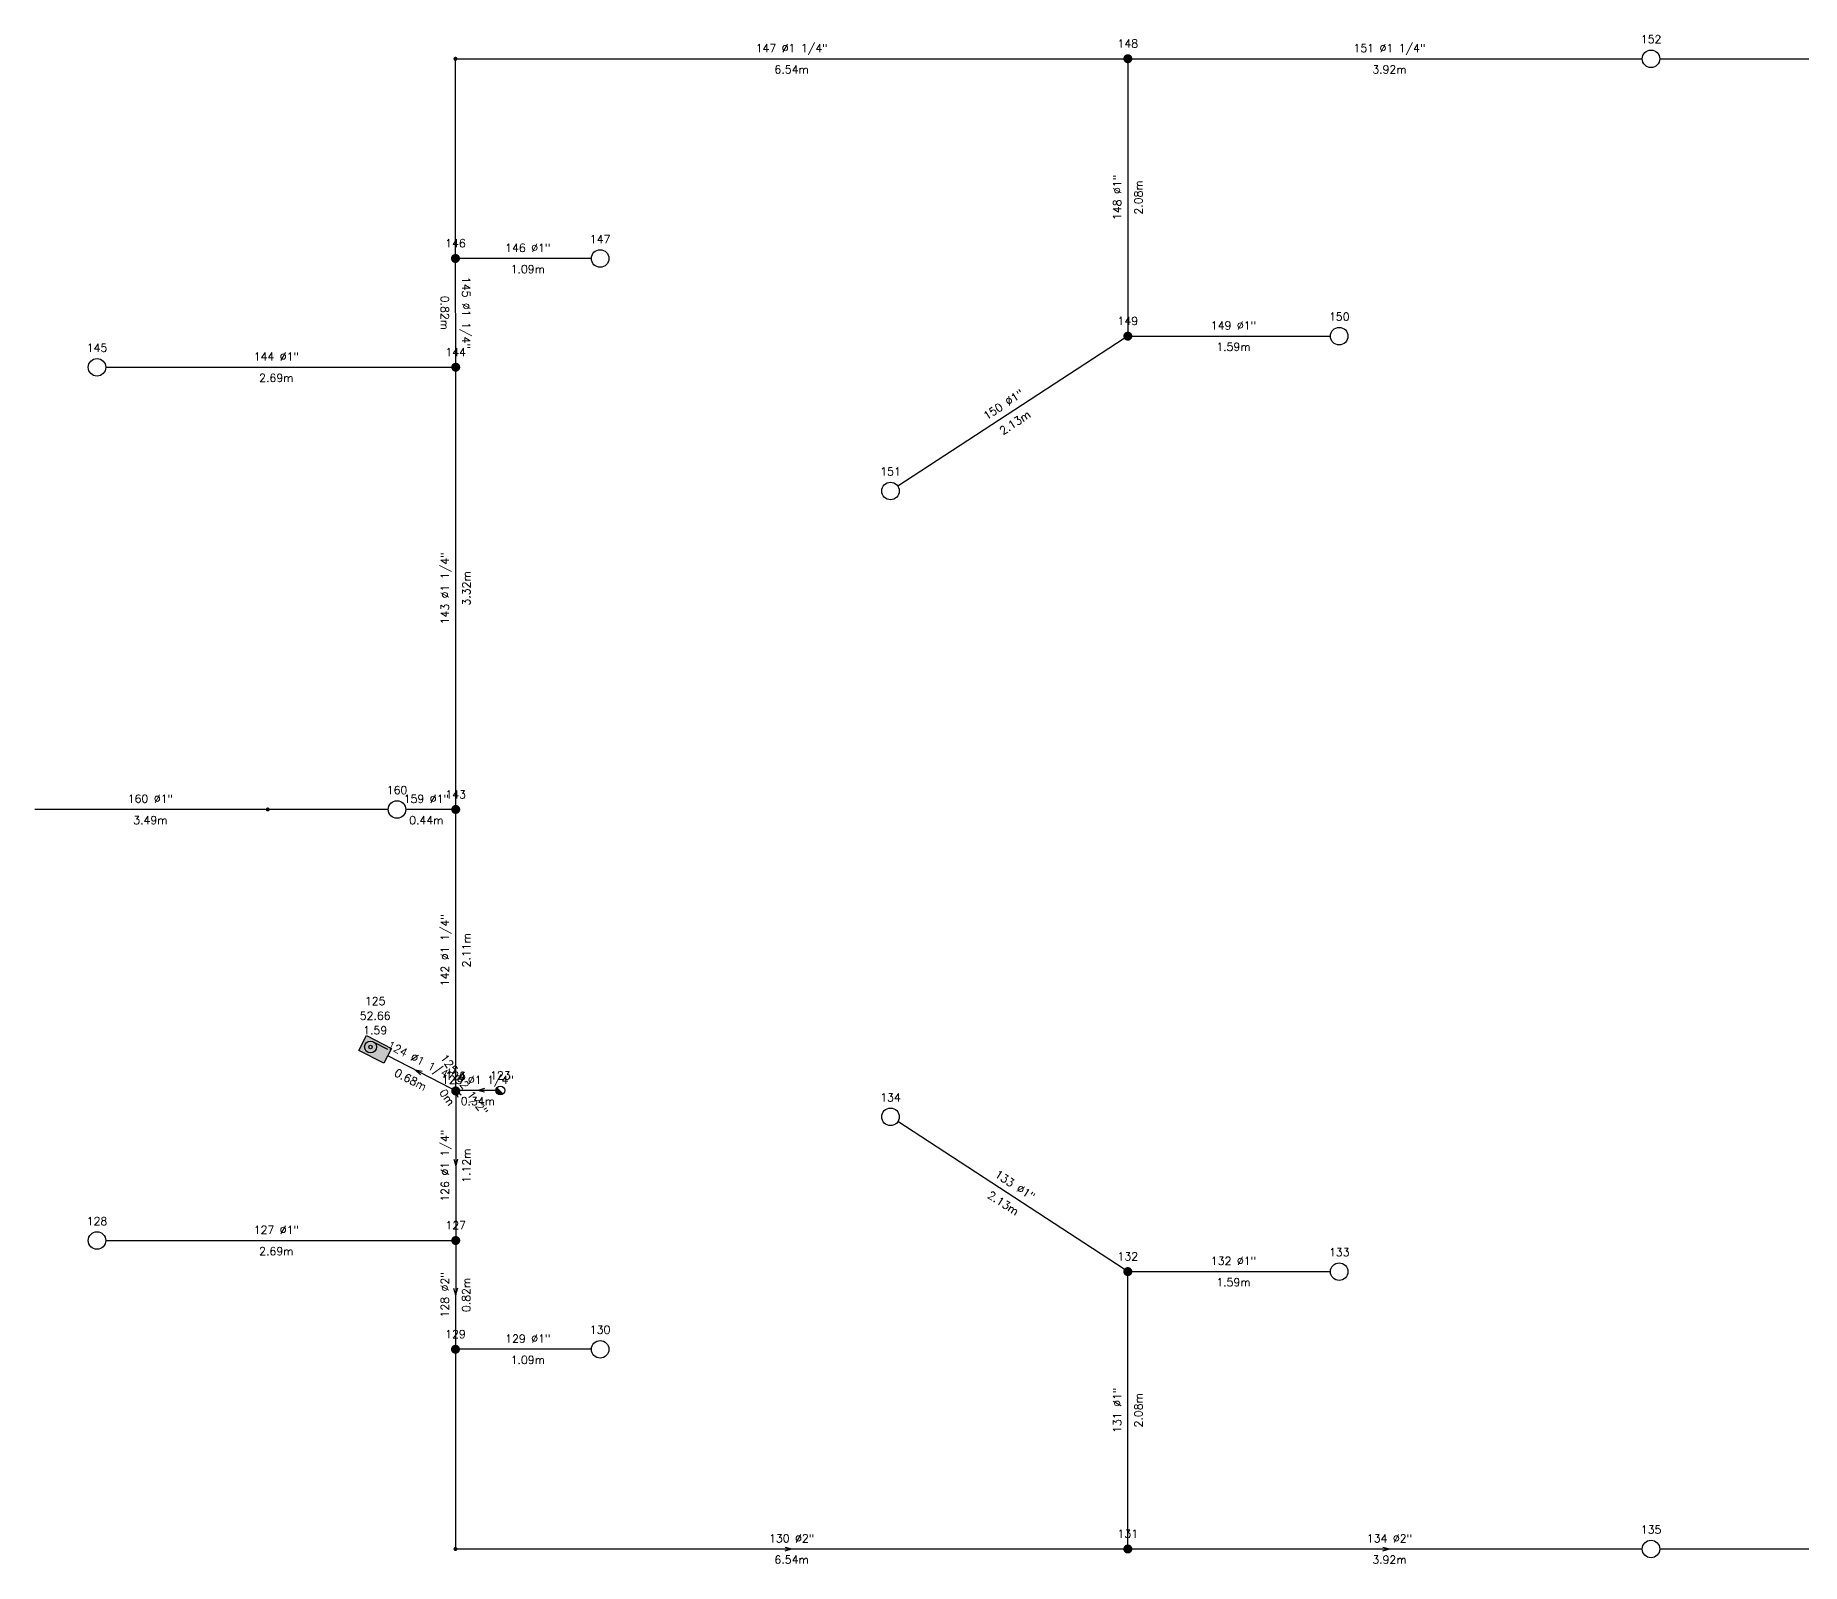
# Model space of a CAD drawing. Header units: metres. Extents: x -63.6 to 24.5, y -61.1 to 26.1.
# Drawn here: x -42.12 to -28.54, y -2.86 to 8.88 of the extents above; entities that cross this region are included whole.
import ezdxf
from ezdxf.enums import TextEntityAlignment as Align

# ---------------------------------------------------------------- set-up
doc = ezdxf.new("R2010")
doc.units = ezdxf.units.M
doc.header["$LTSCALE"] = 12.7
doc.layers.get('0').update_dxf_attribs({"linetype": 'CONTINUOUS'})
for name, color, linetype in [('TEXTO_NUDOS', 7, 'CONTINUOUS'), ('TEXTO_RAMAS', 7, 'CONTINUOUS'), ('UNIFILAR', 7, 'CONTINUOUS')]:
    doc.layers.add(name, color=color, linetype=linetype)
doc.styles.add('ROMANS', font='Romans', dxfattribs={"height": 0.0635})

# ---------------------------------------------------------------- blocks, each defined once
blk = doc.blocks.new('CONEXION_PLANTAS_IPCI')
at = {"color": 0, "linetype": 'Continuous'}
blk.add_circle((-0.004736, -0.005671), 1.5, dxfattribs=at)
for points in [[(-1.499779, 0.11617), (-1.504474, -0.033694), (0.363297, -1.459821), (0.216286, -1.489298)], [(-1.480147, 0.264817), (-1.499779, 0.11617), (0.506632, -1.415814), (0.363297, -1.459821)], [(-1.445772, 0.410761), (-1.480147, 0.264817), (0.644856, -1.357718), (0.506632, -1.415814)], [(-1.396999, 0.552544), (-1.445772, 0.410761), (0.77659, -1.286112), (0.644856, -1.357718)], [(-1.334315, 0.688749), (-1.396999, 0.552544), (0.900518, -1.201713), (0.77659, -1.286112)], [(-1.258346, 0.818016), (-1.334315, 0.688749), (1.0154, -1.105363), (0.900518, -1.201713)], [(-1.169852, 0.939054), (-1.258346, 0.818016), (1.047775, -1.074419), (1.0154, -1.105363)], [(-1.069716, 1.050651), (-1.169852, 0.939054), (-0.004736, -0.005671), (1.047775, -1.074419)], [(-1.504474, -0.033694), (-1.494184, -0.183278), (0.216286, -1.489298), (0.067066, -1.503952)], [(-1.494184, -0.183278), (-1.469012, -0.331087), (0.067066, -1.503952), (-0.082871, -1.503635)], [(-1.469012, -0.331087), (-1.429209, -0.475645), (-0.082871, -1.503635), (-0.232027, -1.488351)], [(-1.429209, -0.475645), (-1.375174, -0.615507), (-0.232027, -1.488351), (-0.378913, -1.458252)], [(-1.375174, -0.615507), (-1.307445, -0.749276), (-0.378913, -1.458252), (-0.52206, -1.41364)], [(-1.307445, -0.749276), (-1.226701, -0.875615), (-0.52206, -1.41364), (-0.660037, -1.35496)], [(-1.226701, -0.875615), (-1.133746, -0.993262), (-0.660037, -1.35496), (-0.791468, -1.282798)], [(-1.133746, -0.993262), (-1.029511, -1.101041), (-0.791468, -1.282798), (-0.915037, -1.197876)]]:
    blk.add_solid(points, dxfattribs=at)
blk = doc.blocks.new('BOCA_RELLENO_IPCI')
at = {"color": 0}
blk.add_solid([(-2, 1.2), (2, 1.2), (-2, -1.2), (2, -1.2)], dxfattribs=at)
blk = doc.blocks.new('BOCA_INCENDIOS_IPCI')
at = {"color": 0, "linetype": 'Continuous'}
for p, q in [((-2, 1.2), (2, 1.2)), ((-2, -1.2), (-2, 1.2)), ((-0.75, 0.85), (1.535532, 0.85)), ((2, 1.2), (2, -1.2)), ((2, -1.2), (-2, -1.2))]:
    blk.add_line(p, q, dxfattribs=at)
for radius in [0.85, 0.25]:
    blk.add_circle((-0.75, 0), radius, dxfattribs=at)
blk = doc.blocks.new('NUDO_PASO_IPCI')
at = {"color": 0, "linetype": 'Continuous'}
for points in [[(-0.742494, 0.10584), (-0.749351, 0.031185), (-0.748721, -0.043781), (-0.749351, 0.031185)], [(-0.728219, 0.179437), (-0.742494, 0.10584), (-0.74061, -0.118309), (-0.748721, -0.043781)], [(-0.706667, 0.251241), (-0.728219, 0.179437), (-0.725099, -0.191656), (-0.74061, -0.118309)], [(-0.678054, 0.320535), (-0.706667, 0.251241), (-0.702343, -0.263087), (-0.725099, -0.191656)], [(-0.642667, 0.386626), (-0.678054, 0.320535), (-0.672569, -0.33189), (-0.702343, -0.263087)], [(-0.600858, 0.448854), (-0.642667, 0.386626), (-0.636075, -0.397377), (-0.672569, -0.33189)], [(-0.553045, 0.506597), (-0.600858, 0.448854), (-0.593226, -0.458893), (-0.636075, -0.397377)], [(-0.499707, 0.559279), (-0.553045, 0.506597), (-0.544449, -0.515825), (-0.593226, -0.458893)], [(-0.441376, 0.606372), (-0.499707, 0.559279), (-0.490233, -0.567602), (-0.544449, -0.515825)], [(-0.378635, 0.647407), (-0.441376, 0.606372), (-0.431118, -0.613708), (-0.490233, -0.567602)], [(-0.31211, 0.681973), (-0.378635, 0.647407), (-0.367696, -0.653682), (-0.431118, -0.613708)], [(-0.242467, 0.709725), (-0.31211, 0.681973), (-0.300599, -0.687124), (-0.367696, -0.653682)], [(-0.170402, 0.730386), (-0.242467, 0.709725), (-0.2305, -0.713702), (-0.300599, -0.687124)], [(-0.096633, 0.743749), (-0.170402, 0.730386), (-0.158097, -0.733148), (-0.2305, -0.713702)], [(-0.0219, 0.74968), (-0.096633, 0.743749), (-0.084114, -0.745268), (-0.158097, -0.733148)], [(0.053053, 0.748121), (-0.0219, 0.74968), (-0.009291, -0.749942), (-0.084114, -0.745268)], [(0.127475, 0.739087), (0.053053, 0.748121), (0.065624, -0.747123), (-0.009291, -0.749942)], [(0.200624, 0.722669), (0.127475, 0.739087), (0.139884, -0.736839), (0.065624, -0.747123)], [(0.271768, 0.699029), (0.200624, 0.722669), (0.212747, -0.719193), (0.139884, -0.736839)], [(0.340197, 0.668406), (0.271768, 0.699029), (0.283483, -0.694361), (0.212747, -0.719193)], [(0.405227, 0.631103), (0.340197, 0.668406), (0.351388, -0.662591), (0.283483, -0.694361)], [(0.466207, 0.587495), (0.405227, 0.631103), (0.415781, -0.624201), (0.351388, -0.662591)], [(0.52253, 0.538017), (0.466207, 0.587495), (0.47602, -0.579573), (0.415781, -0.624201)], [(0.573632, 0.483163), (0.52253, 0.538017), (0.531502, -0.529155), (0.47602, -0.579573)], [(0.619002, 0.423482), (0.573632, 0.483163), (0.581674, -0.47345), (0.531502, -0.529155)], [(0.658187, 0.359569), (0.619002, 0.423482), (0.626035, -0.413014), (0.581674, -0.47345)], [(0.690796, 0.292064), (0.658187, 0.359569), (0.66414, -0.348452), (0.626035, -0.413014)], [(0.716502, 0.22164), (0.690796, 0.292064), (0.695609, -0.280407), (0.66414, -0.348452)], [(0.73505, 0.149002), (0.716502, 0.22164), (0.720128, -0.209562), (0.695609, -0.280407)], [(0.746253, 0.074875), (0.73505, 0.149002), (0.737451, -0.136622), (0.720128, -0.209562)], [(0.75, 0), (0.746253, 0.074875), (0.747407, -0.062317), (0.737451, -0.136622)]]:
    blk.add_solid(points, dxfattribs=at)
blk = doc.blocks.new('ROCIADOR_AUTOMATICO_IPCI')
at = {"color": 0, "linetype": 'Continuous'}
blk.add_circle((-0.004736, -0.005671), 1.5, dxfattribs=at)
blk = doc.blocks.new('NUDO_DERIVACION_IPCI')
at = {"color": 0, "linetype": 'Continuous'}
for points in [[(-0.742494, 0.10584), (-0.749351, 0.031185), (-0.748721, -0.043781), (-0.749351, 0.031185)], [(-0.728219, 0.179437), (-0.742494, 0.10584), (-0.74061, -0.118309), (-0.748721, -0.043781)], [(-0.706667, 0.251241), (-0.728219, 0.179437), (-0.725099, -0.191656), (-0.74061, -0.118309)], [(-0.678054, 0.320535), (-0.706667, 0.251241), (-0.702343, -0.263087), (-0.725099, -0.191656)], [(-0.642667, 0.386626), (-0.678054, 0.320535), (-0.672569, -0.33189), (-0.702343, -0.263087)], [(-0.600858, 0.448854), (-0.642667, 0.386626), (-0.636075, -0.397377), (-0.672569, -0.33189)], [(-0.553045, 0.506597), (-0.600858, 0.448854), (-0.593226, -0.458893), (-0.636075, -0.397377)], [(-0.499707, 0.559279), (-0.553045, 0.506597), (-0.544449, -0.515825), (-0.593226, -0.458893)], [(-0.441376, 0.606372), (-0.499707, 0.559279), (-0.490233, -0.567602), (-0.544449, -0.515825)], [(-0.378635, 0.647407), (-0.441376, 0.606372), (-0.431118, -0.613708), (-0.490233, -0.567602)], [(-0.31211, 0.681973), (-0.378635, 0.647407), (-0.367696, -0.653682), (-0.431118, -0.613708)], [(-0.242467, 0.709725), (-0.31211, 0.681973), (-0.300599, -0.687124), (-0.367696, -0.653682)], [(-0.170402, 0.730386), (-0.242467, 0.709725), (-0.2305, -0.713702), (-0.300599, -0.687124)], [(-0.096633, 0.743749), (-0.170402, 0.730386), (-0.158097, -0.733148), (-0.2305, -0.713702)], [(-0.0219, 0.74968), (-0.096633, 0.743749), (-0.084114, -0.745268), (-0.158097, -0.733148)], [(0.053053, 0.748121), (-0.0219, 0.74968), (-0.009291, -0.749942), (-0.084114, -0.745268)], [(0.127475, 0.739087), (0.053053, 0.748121), (0.065624, -0.747123), (-0.009291, -0.749942)], [(0.200624, 0.722669), (0.127475, 0.739087), (0.139884, -0.736839), (0.065624, -0.747123)], [(0.271768, 0.699029), (0.200624, 0.722669), (0.212747, -0.719193), (0.139884, -0.736839)], [(0.340197, 0.668406), (0.271768, 0.699029), (0.283483, -0.694361), (0.212747, -0.719193)], [(0.405227, 0.631103), (0.340197, 0.668406), (0.351388, -0.662591), (0.283483, -0.694361)], [(0.466207, 0.587495), (0.405227, 0.631103), (0.415781, -0.624201), (0.351388, -0.662591)], [(0.52253, 0.538017), (0.466207, 0.587495), (0.47602, -0.579573), (0.415781, -0.624201)], [(0.573632, 0.483163), (0.52253, 0.538017), (0.531502, -0.529155), (0.47602, -0.579573)], [(0.619002, 0.423482), (0.573632, 0.483163), (0.581674, -0.47345), (0.531502, -0.529155)], [(0.658187, 0.359569), (0.619002, 0.423482), (0.626035, -0.413014), (0.581674, -0.47345)], [(0.690796, 0.292064), (0.658187, 0.359569), (0.66414, -0.348452), (0.626035, -0.413014)], [(0.716502, 0.22164), (0.690796, 0.292064), (0.695609, -0.280407), (0.66414, -0.348452)], [(0.73505, 0.149002), (0.716502, 0.22164), (0.720128, -0.209562), (0.695609, -0.280407)], [(0.746253, 0.074875), (0.73505, 0.149002), (0.737451, -0.136622), (0.720128, -0.209562)], [(0.75, 0), (0.746253, 0.074875), (0.747407, -0.062317), (0.737451, -0.136622)]]:
    blk.add_solid(points, dxfattribs=at)

msp = doc.modelspace()

# ---------------------------------------------------------------- linework, layer by layer
at = {"layer": 'UNIFILAR', "color": 94, "linetype": 'Continuous'}
for p, q in [((-38.877, 8.704, 2.562), (-33.759, 8.704, 2.562)), ((-33.689, 8.704, 2.562), (-29.769, 8.704, 2.562)), ((-29.635, 8.704, 2.562), (-26.304, 8.704, 2.562)), ((-38.892, 7.204, 2.562), (-38.892, 8.689, 2.562)), ((-33.724, 8.669, 2.562), (-33.724, 6.607, 2.562)), ((-38.89, 6.368, 2.562), (-38.892, 7.134, 2.562)), ((-37.847, 7.169, 2.562), (-38.858, 7.169, 2.562)), ((-33.753, 6.553, 2.562), (-35.492, 5.419, 2.562)), ((-33.689, 6.572, 2.562), (-32.167, 6.572, 2.562)), ((-41.58, 6.333, 2.562), (-38.925, 6.333, 2.562)), ((-38.89, 2.968, 2.562), (-38.89, 6.299, 2.562)), ((-40.351, 2.934, 2.562), (-42.124, 2.935, 1.414)), ((-39.408, 2.934, 2.562), (-40.32, 2.934, 2.562)), ((-38.925, 2.934, 2.562), (-39.274, 2.934, 2.562)), ((-38.89, 0.806, 2.562), (-38.89, 2.899, 2.562)), ((-38.921, 0.786, 1.537), (-39.413, 1.04, 1.537)), ((-39.16, 0.894, 1.537), (-39.199, 0.93, 1.537)), ((-39.147, 0.919, 1.537), (-39.199, 0.93, 1.537)), ((-38.894, 0.774), (-38.89, 0.77, 1.537)), ((-38.89, 0.77, 1.537), (-38.89, 0.771, 2.562)), ((-38.871, 0.721, 1.999), (-38.89, 0.771, 2.05)), ((-38.848, 0.738, 1.999), (-38.89, 0.771, 2.05)), ((-38.89, 0.736, 2.562), (-38.89, -0.345, 2.562)), ((-38.581, 0.774), (-38.879, 0.774)), ((-38.669, 0.789), (-38.72, 0.774)), ((-38.669, 0.76), (-38.72, 0.774)), ((-33.753, -0.599, 2.562), (-35.492, 0.535, 2.562)), ((-38.905, 0.247, 2.562), (-38.89, 0.196, 2.562)), ((-38.876, 0.247, 2.562), (-38.89, 0.196, 2.562)), ((-41.58, -0.379, 2.562), (-38.925, -0.379, 2.562)), ((-38.89, -0.414, 2.562), (-38.892, -1.18, 2.562)), ((-33.724, -2.715, 2.562), (-33.724, -0.653, 2.562)), ((-33.689, -0.618, 2.562), (-32.167, -0.618, 2.562)), ((-38.906, -0.746, 2.562), (-38.891, -0.797, 2.562)), ((-38.877, -0.746, 2.562), (-38.891, -0.797, 2.562)), ((-37.847, -1.215, 2.562), (-38.858, -1.215, 2.562)), ((-38.892, -1.249, 2.562), (-38.892, -2.735, 2.562)), ((-38.877, -2.75, 2.562), (-33.759, -2.75, 2.562)), ((-36.359, -2.736, 2.562), (-36.308, -2.75, 2.562)), ((-36.359, -2.764, 2.562), (-36.308, -2.75, 2.562)), ((-33.689, -2.75, 2.562), (-29.769, -2.75, 2.562)), ((-31.764, -2.736, 2.562), (-31.713, -2.75, 2.562)), ((-31.764, -2.764, 2.562), (-31.713, -2.75, 2.562)), ((-29.635, -2.75, 2.562), (-26.304, -2.75, 2.562))]:
    msp.add_line(p, q, dxfattribs=at)

# ---------------------------------------------------------------- block references
at = {"layer": 'UNIFILAR', "color": 94, "linetype": 'Continuous', "zscale": 1.024943720238734}
for name, p, xscale, yscale in [('NUDO_PASO_IPCI', (-38.892, 8.704, 2.562), 0.02049887440477468, 0.02049887440477468), ('NUDO_DERIVACION_IPCI', (-33.724, 8.704, 2.562), 0.04612246741074302, 0.04612246741074302), ('ROCIADOR_AUTOMATICO_IPCI', (-29.702, 8.704, 2.562), 0.0448412877604446, 0.0448412877604446), ('NUDO_DERIVACION_IPCI', (-38.892, 7.169, 2.562), 0.04612246741074302, 0.04612246741074302), ('ROCIADOR_AUTOMATICO_IPCI', (-37.78, 7.169, 2.562), 0.0448412877604446, 0.0448412877604446), ('NUDO_DERIVACION_IPCI', (-33.724, 6.572, 2.562), 0.04612246741074302, 0.04612246741074302), ('ROCIADOR_AUTOMATICO_IPCI', (-32.099, 6.572, 2.562), 0.0448412877604446, 0.0448412877604446), ('ROCIADOR_AUTOMATICO_IPCI', (-41.647, 6.333, 2.562), 0.0448412877604446, 0.0448412877604446), ('NUDO_DERIVACION_IPCI', (-38.89, 6.333, 2.562), 0.04612246741074302, 0.04612246741074302), ('ROCIADOR_AUTOMATICO_IPCI', (-35.548, 5.382, 2.562), 0.0448412877604446, 0.0448412877604446), ('ROCIADOR_AUTOMATICO_IPCI', (-39.341, 2.934, 2.562), 0.0448412877604446, 0.0448412877604446), ('NUDO_PASO_IPCI', (-40.335, 2.934, 2.562), 0.02049887440477468, 0.02049887440477468), ('NUDO_DERIVACION_IPCI', (-38.89, 2.934, 2.562), 0.04612246741074302, 0.04612246741074302), ('NUDO_DERIVACION_IPCI', (-38.89, 0.771, 2.562), 0.04612246741074302, 0.04612246741074302), ('NUDO_DERIVACION_IPCI', (-38.89, 0.77, 1.537), 0.04612246741074302, 0.04612246741074302), ('NUDO_PASO_IPCI', (-38.894, 0.774), 0.02049887440477468, 0.02049887440477468), ('CONEXION_PLANTAS_IPCI', (-38.547, 0.774), 0.02254876184525214, 0.02254876184525214), ('ROCIADOR_AUTOMATICO_IPCI', (-35.548, 0.572, 2.562), 0.0448412877604446, 0.0448412877604446), ('ROCIADOR_AUTOMATICO_IPCI', (-41.647, -0.379, 2.562), 0.0448412877604446, 0.0448412877604446), ('NUDO_DERIVACION_IPCI', (-38.89, -0.379, 2.562), 0.04612246741074302, 0.04612246741074302), ('NUDO_DERIVACION_IPCI', (-33.724, -0.618, 2.562), 0.04612246741074302, 0.04612246741074302), ('ROCIADOR_AUTOMATICO_IPCI', (-32.099, -0.618, 2.562), 0.0448412877604446, 0.0448412877604446), ('NUDO_DERIVACION_IPCI', (-38.892, -1.215, 2.562), 0.04612246741074302, 0.04612246741074302), ('ROCIADOR_AUTOMATICO_IPCI', (-37.78, -1.215, 2.562), 0.0448412877604446, 0.0448412877604446), ('ROCIADOR_AUTOMATICO_IPCI', (-29.702, -2.75, 2.562), 0.0448412877604446, 0.0448412877604446), ('NUDO_PASO_IPCI', (-38.892, -2.75, 2.562), 0.02049887440477468, 0.02049887440477468), ('NUDO_DERIVACION_IPCI', (-33.724, -2.75, 2.562), 0.04612246741074302, 0.04612246741074302)]:
    msp.add_blockref(name, p, dxfattribs=dict(at, xscale=xscale, yscale=yscale))
at = {"layer": 'UNIFILAR', "color": 4, "linetype": 'Continuous', "xscale": 0.05380954531253351, "yscale": 0.05380954531253351, "zscale": 1.024943720238734, "rotation": 332.5}
msp.add_blockref('BOCA_RELLENO_IPCI', (-39.509, 1.09, 1.537), dxfattribs=at)
at = {"layer": 'UNIFILAR', "color": 94, "linetype": 'Continuous', "xscale": 0.05380954531253351, "yscale": 0.05380954531253351, "zscale": 1.024943720238734, "rotation": 332.5}
msp.add_blockref('BOCA_INCENDIOS_IPCI', (-39.509, 1.09, 1.537), dxfattribs=at)

# ---------------------------------------------------------------- texts
at = {"layer": 'TEXTO_NUDOS', "color": 94, "linetype": 'Continuous', "style": 'ROMANS'}
for s, p in [('148', (-33.724, 8.79, 2.562)), ('152', (-29.702, 8.823, 2.562)), ('147', (-37.78, 7.287, 2.562)), ('146', (-38.892, 7.255, 2.562)), ('149', (-33.724, 6.658, 2.562)), ('150', (-32.099, 6.691, 2.562)), ('145', (-41.647, 6.452, 2.562)), ('144', (-38.89, 6.419, 2.562)), ('151', (-35.548, 5.501, 2.562)), ('160', (-39.341, 3.052, 2.562)), ('143', (-38.89, 3.019, 2.562)), ('52.66', (-39.509, 1.318, 1.537)), ('125', (-39.509, 1.431, 1.537)), ('1.59', (-39.509, 1.206, 1.537)), ('126', (-38.89, 0.857, 2.562)), ('124', (-38.89, 0.856, 1.537)), ('123', (-38.547, 0.859)), ('134', (-35.548, 0.69, 2.562)), ('128', (-41.647, -0.261, 2.562)), ('127', (-38.89, -0.293, 2.562)), ('132', (-33.724, -0.532, 2.562)), ('133', (-32.099, -0.5, 2.562)), ('129', (-38.892, -1.129, 2.562)), ('130', (-37.78, -1.096, 2.562)), ('135', (-29.702, -2.632, 2.562)), ('131', (-33.724, -2.664, 2.562))]:
    msp.add_text(s, height=0.0615, dxfattribs=at).set_placement(p, align=Align.CENTER)
at = {"layer": 'TEXTO_RAMAS', "color": 94, "linetype": 'Continuous', "style": 'ROMANS'}
for s, p in [('147 Ø1 1/4"', (-36.308, 8.755, 2.562)), ('151 Ø1 1/4"', (-31.713, 8.755, 2.562)), ('146 Ø1"', (-38.336, 7.22, 2.562)), ('149 Ø1"', (-32.912, 6.623, 2.562)), ('159 Ø1"', (-39.116, 2.985, 2.562)), ('123 Ø1 1/4"', (-38.72, 0.825)), ('132 Ø1"', (-32.912, -0.567, 2.562)), ('129 Ø1"', (-38.336, -1.164, 2.562)), ('130 Ø2"', (-36.308, -2.699, 2.562)), ('134 Ø2"', (-31.713, -2.699, 2.562))]:
    msp.add_text(s, height=0.0615, dxfattribs=at).set_placement(p, align=Align.CENTER)
for s, p in [('6.54m', (-36.308, 8.653, 2.562)), ('3.92m', (-31.713, 8.653, 2.562)), ('1.09m', (-38.336, 7.118, 2.562)), ('1.59m', (-32.912, 6.521, 2.562)), ('0.44m', (-39.116, 2.882, 2.562)), ('0.34m', (-38.72, 0.723)), ('1.59m', (-32.912, -0.669, 2.562)), ('1.09m', (-38.336, -1.266, 2.562)), ('6.54m', (-36.308, -2.801, 2.562)), ('3.92m', (-31.713, -2.801, 2.562))]:
    msp.add_text(s, height=0.0615, dxfattribs=at).set_placement(p, align=Align.TOP_CENTER)
for s, rotation, p in [('148 Ø1"', 90, (-33.775, 7.638, 2.562)), ('145 Ø1 1/4"', 270.1387, (-38.84, 6.751, 2.562)), ('144 Ø1"', 0.0001, (-40.269, 6.384, 2.562)), ('150 Ø1"', 33.116, (-34.664, 6.02, 2.562)), ('143 Ø1 1/4"', 90, (-38.942, 4.633, 2.562)), ('160 Ø1"', 359.9575, (-41.237, 2.986, 1.988)), ('142 Ø1 1/4"', 90, (-38.942, 1.852, 2.562)), ('124 Ø1 1/4"', 332.6928, (-39.176, 0.976, 1.537)), ('125 Ø2 1/2"', 306.2036, (-38.849, 0.801, 2.05)), ('126 Ø1 1/4"', 90, (-38.942, 0.196, 2.562)), ('133 Ø1"', 326.884, (-34.608, 0.02, 2.562)), ('127 Ø1"', 359.9999, (-40.269, -0.328, 2.562)), ('128 Ø2"', 89.8613, (-38.943, -0.797, 2.562)), ('131 Ø1"', 90, (-33.775, -1.684, 2.562))]:
    msp.add_text(s, height=0.0615, rotation=rotation, dxfattribs=at).set_placement(p, align=Align.CENTER)
for s, rotation, p in [('2.08m', 90, (-33.673, 7.638, 2.562)), ('0.82m', 270.1387, (-38.943, 6.751, 2.562)), ('2.69m', 0.0001, (-40.269, 6.282, 2.562)), ('2.13m', 33.116, (-34.608, 5.934, 2.562)), ('3.32m', 90, (-38.839, 4.633, 2.562)), ('3.49m', 359.9575, (-41.237, 2.883, 1.988)), ('2.11m', 90, (-38.839, 1.852, 2.562)), ('0.68m', 332.6928, (-39.223, 0.885, 1.537)), ('0m', 306.2036, (-38.931, 0.74, 2.05)), ('1.12m', 90, (-38.839, 0.196, 2.562)), ('2.13m', 326.884, (-34.664, -0.066, 2.562)), ('2.69m', 359.9999, (-40.269, -0.43, 2.562)), ('0.82m', 89.8613, (-38.84, -0.797, 2.562)), ('2.08m', 90, (-33.673, -1.684, 2.562))]:
    msp.add_text(s, height=0.0615, rotation=rotation, dxfattribs=at).set_placement(p, align=Align.TOP_CENTER)

doc.saveas('drawing.dxf')
